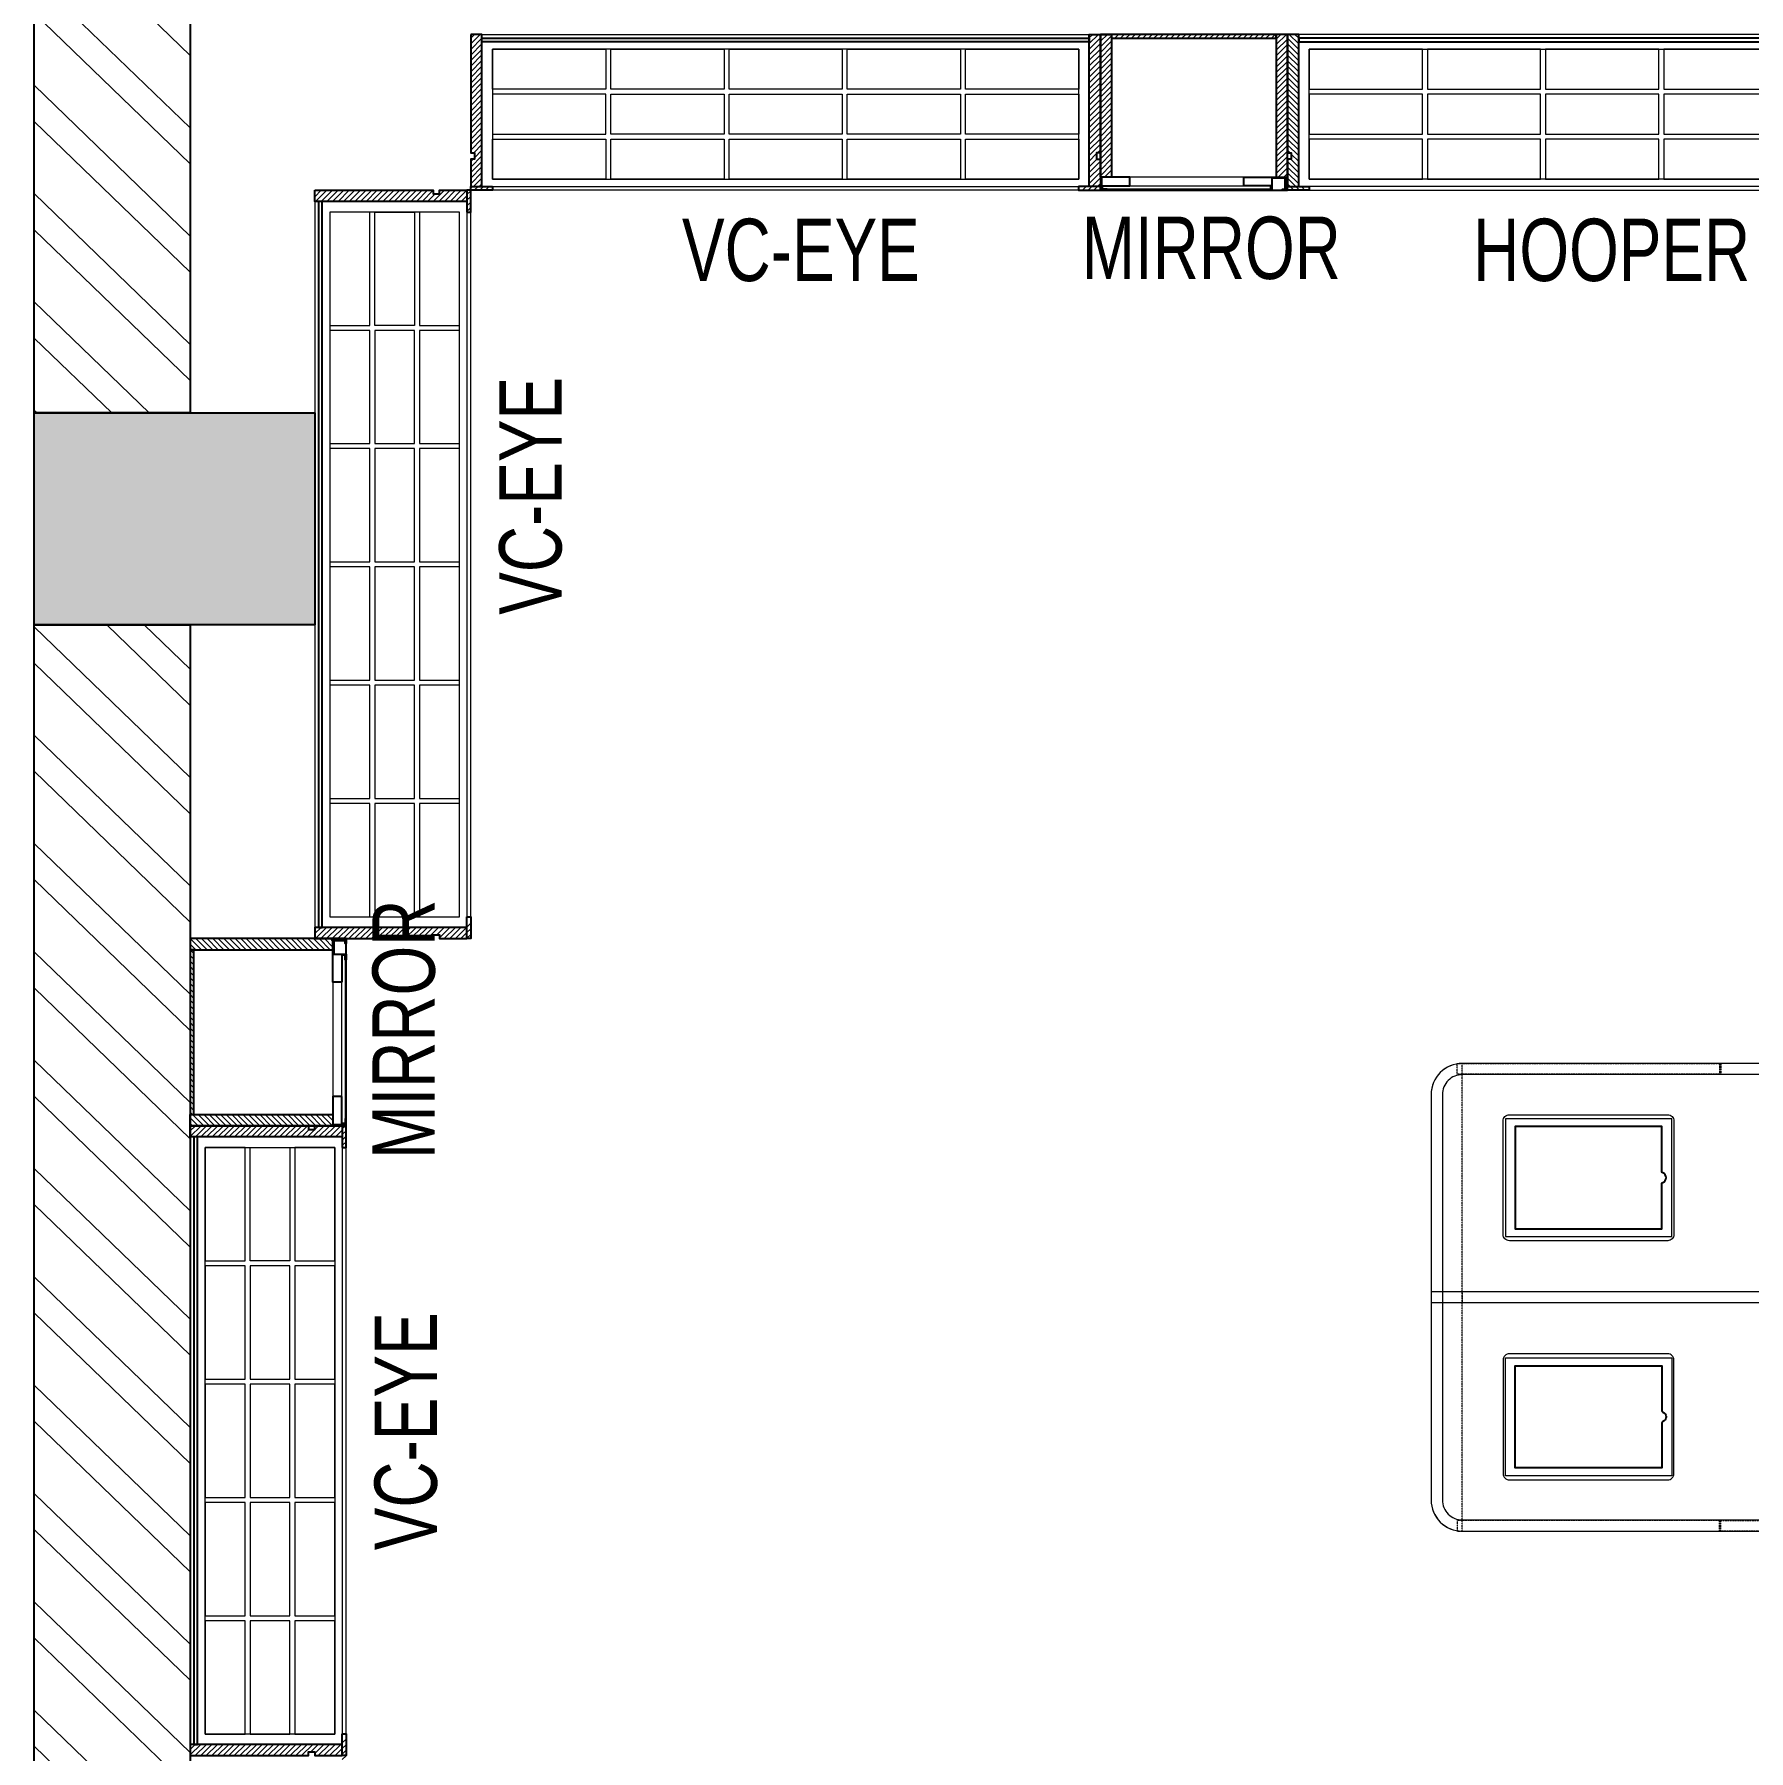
# Model space of a CAD drawing. Header units: feet. Extents: x 10026554 to 10036195, y -6281086 to -6268964.
# Drawn here: x 10026554 to 10029304, y -6274476 to -6271724 of the extents above; entities that cross this region are included whole.
import ezdxf

# ---------------------------------------------------------------- set-up
doc = ezdxf.new("R2010")
doc.units = ezdxf.units.FT
doc.header["$LTSCALE"] = 33
doc.header["$MEASUREMENT"] = 0
doc.linetypes.add('HIDDENX2', pattern=[0.75, 0.5, -0.25])
doc.layers.add('A-WALL', color=1, linetype='Continuous')
doc.layers.add('column', color=10, linetype='Continuous')
for name, color, linetype, lineweight in [('A-WALL HATCH', 251, 'Continuous', 0), ('column hatch', 5, 'Continuous', 0), ('LENS-TEXT', 31, 'Continuous', 5), ('LENS_DIMENSION', 193, 'Continuous', 0), ('LENS_TEXT', 31, 'Continuous', 5), ('LK-FF&E FLOOR', 1, 'Continuous', 9), ('LK-FF&E WALL', 1, 'Continuous', 9), ('LN-ELEVATION-1', 81, 'Continuous', 25), ('LN-ELEVATION-2', 103, 'Continuous', 20), ('LN-ELEVATION-3', 125, 'Continuous', 18), ('LN-ELEVATION-4', 145, 'Continuous', 13), ('LN-HATCH', 251, 'Continuous', 0), ('PLANO-TXT', 252, 'Continuous', 5)]:
    doc.layers.add(name, color=color, linetype=linetype, lineweight=lineweight)
doc.styles.add('LK TXT', font='GILC____.TTF', dxfattribs={"height": 100})
pattern_1 = [(45, (7858558.917, 3503823.203), (-4.4901280605, 4.4901280605), [])]
pattern_2 = [(45, (7858054.0837, 3504049.203), (-4.4901280605, 4.4901280605), [])]

# ---------------------------------------------------------------- blocks, each defined once
blk = doc.blocks.new('A$C87ab3381')
at = {"layer": 'A-WALL HATCH'}
h = blk.add_hatch(dxfattribs=at)
h.set_pattern_fill('ANSI32', color=256, scale=333, angle=0.9716)
h.set_pattern_definition([(45.971575, (-3885225.56, 5461308.43), (-89.7845112, 86.7900177), []), (45.971575, (-3885166.7, 5461309.43), (-89.7845112, 86.7900177), [])])
h.paths.add_polyline_path([(-3950, 0), (-3707, 0), (-3707, 260), (-3950, 260)])
h.paths.add_polyline_path([(-6897, 8175), (-6897, 8425), (-9712, 8425), (-9712, 8175)])
h.paths.add_polyline_path([(-3707, 8175), (-3707, 8425), (-6557, 8425), (-6557, 8175)])
h.paths.add_polyline_path([(-3367, 8425), (-3367, 8175), (-846, 8175), (-846, 8425)])
h.paths.add_polyline_path([(-566, 8425), (-566, 8175), (-260, 8175), (-260, 1040.5), (0, 1040.5), (0, 8425)])
h.paths.add_polyline_path([(-260, 140), (-566, 140), (-566, 0), (0, 0), (0, 440.5), (-260, 440.5)])
h.paths.add_polyline_path([(-3367, 260), (-3367, 0), (-846, 0), (-846, 310), (-966, 310), (-966, 260)])
h.paths.add_polyline_path([(-1631, 2024), (-1010, 2024), (-1010, 2184), (-1791, 2184), (-1791, 260), (-1631, 260)])
h.paths.add_polyline_path([(-9712, 2184), (-9712, 2024), (-3707, 2024), (-3707, 410), (-3547, 410), (-3547, 2184)])
at = {"layer": 'column hatch'}
h = blk.add_hatch(color=251, dxfattribs=at)
h.dxf.hatch_style = 1
h.paths.add_polyline_path([(-9982, -766), (-9712, -766), (-9712, -1216), (-9982, -1216)])
h.paths.add_polyline_path([(-9712, 2184), (-9982, 2184), (-9982, 1724), (-9712, 1724)])
h.paths.add_polyline_path([(-9982, 5725), (-9712, 5725), (-9712, 5025), (-9982, 5025)])
h.paths.add_polyline_path([(-9982, 8425), (-9712, 8425), (-9712, 7975), (-9982, 7975)])
h.paths.add_polyline_path([(-6897, 8425), (-6557, 8425), (-6557, 7935), (-6897, 7935)])
h.paths.add_polyline_path([(-3707, 8425), (-3367, 8425), (-3367, 7975), (-3707, 7975)])
h.paths.add_polyline_path([(-566, 8015), (-846, 8015), (-846, 8425), (-566, 8425)])
h.paths.add_polyline_path([(-846, 4470), (-566, 4470), (-566, 4050), (-846, 4050)])
h.paths.add_polyline_path([(-566, 0), (-846, 0), (-846, 410), (-566, 410)])
h.paths.add_polyline_path([(-3707, 410), (-3367, 410), (-3367, 0), (-3707, 0)])
at = {"layer": 'A-WALL'}
for points in [[(-3707, 8175), (-6557, 8175), (-6557, 8425), (-3707, 8425)], [(-846, 8175), (-3367, 8175), (-3367, 8425), (-846, 8425)]]:
    blk.add_lwpolyline(points, close=True, dxfattribs=at)
at = {"layer": 'column'}
blk.add_lwpolyline([(-3707, 8425), (-3367, 8425), (-3367, 7975), (-3707, 7975)], close=True, dxfattribs=at)
blk = doc.blocks.new('VC HD 1010')
at = {"layer": 'LN-HATCH', "ltscale": 0.5}
h = blk.add_hatch(dxfattribs=at)
h.set_pattern_fill('ANSI31', color=256, scale=2)
h.set_pattern_definition([(45, (3761554.586, 1795022.936), (-4.490128061, 4.490128061), [])])
h.paths.add_polyline_path([(-505.2, 24), (-505.2, -166), (-499.2, -166), (-499.2, -176), (-505.2, -176), (-505.2, -220), (-487.2, -220), (-487.2, 24)])
h = blk.add_hatch(dxfattribs=at)
h.set_pattern_fill('ANSI31', color=256, scale=2)
h.set_pattern_definition(pattern_1)
h.paths.add_polyline_path([(504.8, 24), (504.8, -166), (498.8, -166), (498.8, -176), (504.8, -176), (504.8, -220), (486.8, -220), (486.8, 24)])
h = blk.add_hatch(dxfattribs=at)
h.set_pattern_fill('ANSI31', color=256, scale=2)
h.set_pattern_definition([(45, (7858741.917, 3503823.203), (-4.4901280605, 4.4901280605), [])])
h.paths.add_polyline_path([(-470.2, -220), (-470.2, -226), (-505.2, -226), (-505.2, -220)])
h = blk.add_hatch(dxfattribs=at)
h.set_pattern_fill('ANSI31', color=256, scale=2)
h.set_pattern_definition(pattern_1)
h.paths.add_polyline_path([(476.8, -220), (476.8, -226), (511.8, -226), (511.8, -220)])
at = {"layer": 'LN-ELEVATION-1', "ltscale": 0.5}
for points in [[(-505.2, 24), (-505.2, -166), (-499.2, -166), (-499.2, -176), (-505.2, -176), (-505.2, -220), (-487.2, -220), (-487.2, 24)], [(486.8, 12), (-487.2, 12), (-487.2, 18), (486.8, 18)], [(504.8, 24), (504.8, -166), (498.8, -166), (498.8, -176), (504.8, -176), (504.8, -220), (486.8, -220), (486.8, 24)], [(-470.2, -220), (-470.2, -226), (-505.2, -226), (-505.2, -220)], [(469.8, -220), (469.8, -226), (504.8, -226), (504.8, -220)]]:
    blk.add_lwpolyline(points, close=True, dxfattribs=at)
at = {"layer": 'LN-ELEVATION-2', "ltscale": 0.5}
blk.add_lwpolyline([(470.2, 0), (-470.2, 0), (-470.2, -208), (470.2, -208)], close=True, dxfattribs=at)
at = {"layer": 'LN-ELEVATION-3', "ltscale": 0.5}
for p, q in [((-487.2, 24), (486.8, 24)), ((-470.2, -220), (469.8, -220)), ((469.8, -226), (-470.2, -226))]:
    blk.add_line(p, q, dxfattribs=at)
for points in [[(-470.2, 0), (-288.5, 0), (-288.5, -64), (-470.2, -64)], [(-280.5, 0), (-98.8, 0), (-98.8, -64), (-280.5, -64)], [(-90.8, 0), (90.8, 0), (90.8, -64), (-90.8, -64)], [(98.8, 0), (280.5, 0), (280.5, -64), (98.8, -64)], [(288.5, 0), (470.2, 0), (470.2, -64), (288.5, -64)], [(-470.2, -136), (-288.5, -136), (-288.5, -72), (-470.2, -72)], [(-280.5, -72), (-98.8, -72), (-98.8, -136), (-280.5, -136)], [(-90.8, -72), (90.8, -72), (90.8, -136), (-90.8, -136)], [(98.8, -72), (280.5, -72), (280.5, -136), (98.8, -136)], [(288.5, -72), (470.2, -72), (470.2, -136), (288.5, -136)], [(-470.2, -144), (-288.5, -144), (-288.5, -208), (-470.2, -208)], [(-280.5, -144), (-98.8, -144), (-98.8, -208), (-280.5, -208)], [(-90.8, -144), (90.8, -144), (90.8, -208), (-90.8, -208)], [(98.8, -144), (280.5, -144), (280.5, -208), (98.8, -208)], [(288.5, -144), (470.2, -144), (470.2, -208), (288.5, -208)]]:
    blk.add_lwpolyline(points, close=True, dxfattribs=at)
blk = doc.blocks.new('MIRROR')
at = {"layer": 'LN-HATCH', "ltscale": 0.5}
h = blk.add_hatch(dxfattribs=at)
h.set_pattern_fill('ANSI31', color=256, scale=2)
h.set_pattern_definition([(45, (4060433.7416, 1708720.787), (-4.4901280605, 4.4901280605), [])])
h.paths.add_polyline_path([(212.9, 101.3), (230.9, 101.3), (230.9, -127.7), (212.9, -127.7)])
h.paths.add_polyline_path([(230.9, 95.3), (494.9, 95.3), (494.9, 101.3), (230.9, 101.3)])
h.paths.add_polyline_path([(512.9, 101.3), (494.9, 101.3), (494.9, -127.7), (512.9, -127.7)])
at = {"layer": 'Defpoints'}
blk.add_lwpolyline([(512.9, 101.3), (212.9, 101.3), (212.9, -148.7), (512.9, -148.7)], close=True, dxfattribs=at)
at = {"layer": 'LN-ELEVATION-1'}
for points in [[(212.9, 101.3), (230.9, 101.3), (230.9, -127.7), (212.9, -127.7)], [(230.9, 95.3), (494.9, 95.3), (494.9, 101.3), (230.9, 101.3)], [(512.9, 101.3), (494.9, 101.3), (494.9, -127.7), (512.9, -127.7)], [(259.9, -141.7), (259.9, -127.7), (214.9, -127.7), (214.9, -148.7), (223.9, -148.7), (223.9, -147.2), (216.4, -147.2), (216.4, -141.7)], [(442.9, -141.7), (442.9, -127.7), (487.9, -127.7), (487.9, -148.7), (478.9, -148.7), (478.9, -147.2), (486.4, -147.2), (486.4, -141.7)], [(504.9, -148.7), (504.9, -147.2), (509.4, -147.2), (509.4, -129.2), (487.9, -129.2), (487.9, -127.7), (510.9, -127.7), (510.9, -148.7)]]:
    blk.add_lwpolyline(points, close=True, dxfattribs=at)
at = {"layer": 'LN-ELEVATION-2'}
blk.add_lwpolyline([(259.9, -141.7), (442.9, -141.7), (442.9, -127.7), (259.9, -127.7)], close=True, dxfattribs=at)
at = {"layer": 'LN-ELEVATION-2', "color": 4, "lineweight": 0}
blk.add_lwpolyline([(216.4, -141.7), (486.4, -141.7), (486.4, -147.2), (216.4, -147.2)], close=True, dxfattribs=at)
at = {"layer": 'LN-ELEVATION-4', "ltscale": 0.5}
blk.add_line((478.9, -148.7), (223.9, -148.7), dxfattribs=at)
blk = doc.blocks.new('I-PAD Frame')
at = {"color": 3, "linetype": 'Continuous'}
blk.add_lwpolyline([(357868.7, -232321.1), (358122.7, -232321.1, 0.414214), (358132.7, -232311.1), (358132.7, -232129.1, 0.414214), (358122.7, -232119.1), (357868.7, -232119.1, 0.414214), (357858.7, -232129.1), (357858.7, -232311.1, 0.414214)], format="xyb", close=True, dxfattribs=at)
at = {"color": 3, "linetype": 'Continuous', "lineweight": 25}
blk.add_lwpolyline([(358113.2, -232229.7), (358113.2, -232302.1), (357878.2, -232302.1), (357878.2, -232138.1), (358113.2, -232138.1), (358113.2, -232210.6, 0.327538), (358114.6, -232212.5, -0.733799), (358114.6, -232227.8, 0.327538)], format="xyb", close=True, dxfattribs=at)
blk = doc.blocks.new('Billing Counter 1800')
at = {"color": 5, "linetype": 'HIDDENX2', "ltscale": 0.025}
for p, q in [((-850, -375), (-850, 375)), ((850, -375), (850, 375))]:
    blk.add_line(p, q, dxfattribs=at)
at = {"color": 0, "linetype": 'Continuous'}
for p, q in [((850, 375), (-850, 375)), ((900, -325), (900, 325)), ((-850, -375), (850, -375))]:
    blk.add_line(p, q, dxfattribs=at)
at = {"color": 2, "linetype": 'Continuous'}
blk.add_line((849, -375), (850, -375), dxfattribs=at)
at = {"color": 2, "linetype": 'HIDDENX2', "ltscale": 0.025}
for points in [[(-858, 375), (-437.4, 375), (-437.4, 358), (-858, 358)], [(435.3, 375), (-435.3, 375), (-435.3, 358), (435.3, 358)], [(437.3, 375), (857.9, 375), (857.9, 358), (437.3, 358)], [(-858, -375), (-437.4, -375), (-437.4, -358), (-858, -358)], [(435.3, -375), (-435.3, -375), (-435.3, -358), (435.3, -358)], [(437.3, -375), (857.9, -375), (857.9, -358), (437.3, -358)]]:
    blk.add_lwpolyline(points, close=True, dxfattribs=at)
at = {"color": 5, "linetype": 'Continuous'}
for points in [[(-780.9, 97.3), (-513.9, 97.3), (-513.9, 286.2), (-780.9, 286.2)], [(780.9, 97.3), (513.9, 97.3), (513.9, 286.2), (780.9, 286.2)], [(-780.9, -97.3), (-513.9, -97.3), (-513.9, -286.2), (-780.9, -286.2)], [(780.9, -97.3), (513.9, -97.3), (513.9, -286.2), (780.9, -286.2)]]:
    blk.add_lwpolyline(points, close=True, dxfattribs=at)
at = {"color": 5, "linetype": 'HIDDENX2', "ltscale": 0.025}
blk.add_lwpolyline([(850, 8.5), (-850, 8.5), (-850, -8.5), (850, -8.5)], close=True, dxfattribs=at)
at = {"color": 0, "linetype": 'Continuous'}
for centre, start, end in [((-850, 325), 90, 180), ((850, 325), 0, 90), ((850, -325), 270, 0)]:
    blk.add_arc(centre, 50, start, end, dxfattribs=at)
at = {"layer": 'LN-ELEVATION-2'}
blk.add_line((-900, 325), (-900, -325), dxfattribs=at)
for points in [[(850, 375), (-850, 375, 0.414214), (-900, 325), (-900, -325, 0.414214), (-850, -375), (850, -375, 0.414214), (900, -325), (900, 325, 0.414214)], [(850, 357), (-850, 357, 0.414214), (-882, 325), (-882, -325, 0.414214), (-850, -357), (850, -357, 0.414214), (882, -325), (882, 325, 0.414214)]]:
    blk.add_lwpolyline(points, format="xyb", close=True, dxfattribs=at)
blk.add_lwpolyline([(-900, -8.5), (900, -8.5), (900, 8.5), (-900, 8.5)], close=True, dxfattribs=at)
blk.add_arc((-850, -325), 50, 180, 270, dxfattribs=at)
at = {"color": 2, "linetype": 'Continuous', "xscale": -1, "rotation": 180}
blk.add_blockref('I-PAD Frame', (-358643.2, -232028.4), dxfattribs=at)
at = {"color": 2, "linetype": 'Continuous', "rotation": 180}
blk.add_blockref('I-PAD Frame', (358643.2, -232028.4), dxfattribs=at)
at = {"color": 2, "linetype": 'Continuous'}
blk.add_blockref('I-PAD Frame', (-358643.2, 232028.4), dxfattribs=at)
at = {"color": 2, "linetype": 'Continuous', "xscale": -1}
blk.add_blockref('I-PAD Frame', (358643.2, 232028.4), dxfattribs=at)
at = {"layer": 'LENS-TEXT', "color": 0, "linetype": 'Continuous', "ltscale": 3, "insert": (-7.9, -8.9), "char_height": 100, "attachment_point": 5, "style": 'LK TXT'}
blk.add_mtext_dynamic_manual_height_columns('BILLING COUNTER', width=353.056, gutter_width=0.5, heights=[0], dxfattribs=at)
blk = doc.blocks.new('VC HD 1200')
at = {"layer": 'LN-HATCH', "ltscale": 0.5}
h = blk.add_hatch(dxfattribs=at)
h.set_pattern_fill('ANSI31', color=256, scale=2)
h.set_pattern_definition([(45, (3760859.753, 1795248.936), (-4.490128061, 4.490128061), [])])
h.paths.add_polyline_path([(-1200, 250), (-1200, 60), (-1194, 60), (-1194, 50), (-1200, 50), (-1200, 6), (-1182, 6), (-1182, 250)])
h = blk.add_hatch(dxfattribs=at)
h.set_pattern_fill('ANSI31', color=256, scale=2)
h.set_pattern_definition(pattern_2)
h.paths.add_polyline_path([(0, 250), (0, 60), (-6, 60), (-6, 50), (0, 50), (0, 6), (-18, 6), (-18, 250)])
h = blk.add_hatch(dxfattribs=at)
h.set_pattern_fill('ANSI31', color=256, scale=2)
h.set_pattern_definition([(45, (7858047.0837, 3504049.203), (-4.4901280605, 4.4901280605), [])])
h.paths.add_polyline_path([(-1165, 6), (-1165, 0), (-1200, 0), (-1200, 6)])
h = blk.add_hatch(dxfattribs=at)
h.set_pattern_fill('ANSI31', color=256, scale=2)
h.set_pattern_definition(pattern_2)
h.paths.add_polyline_path([(-28, 6), (-28, 0), (0, 0), (0, 6)])
at = {"layer": 'LN-ELEVATION-1', "ltscale": 0.5}
for points in [[(-1200, 250), (-1200, 60), (-1194, 60), (-1194, 50), (-1200, 50), (-1200, 6), (-1182, 6), (-1182, 250)], [(0, 250), (0, 60), (-6, 60), (-6, 50), (0, 50), (0, 6), (-18, 6), (-18, 250)], [(-18, 238), (-1182, 238), (-1182, 244), (-18, 244)], [(-1165, 6), (-1165, 0), (-1200, 0), (-1200, 6)], [(-35, 6), (-35, 0), (0, 0), (0, 6)]]:
    blk.add_lwpolyline(points, close=True, dxfattribs=at)
at = {"layer": 'LN-ELEVATION-3', "ltscale": 0.5}
for p, q in [((-1182, 250), (-18, 250)), ((-1165, 6), (-35, 6)), ((-35, 0), (-1165, 0))]:
    blk.add_line(p, q, dxfattribs=at)
for points in [[(-1165, 226), (-35, 226), (-35, 18), (-1165, 18)], [(-1165, 226), (-983.3, 226), (-983.3, 162), (-1165, 162)], [(-975.3, 226), (-793.7, 226), (-793.7, 162), (-975.3, 162)], [(-785.7, 226), (-604, 226), (-604, 162), (-785.7, 162)], [(-596, 226), (-414.3, 226), (-414.3, 162), (-596, 162)], [(-406.3, 226), (-224.7, 226), (-224.7, 162), (-406.3, 162)], [(-216.7, 226), (-35, 226), (-35, 162), (-216.7, 162)], [(-1165, 90), (-983.3, 90), (-983.3, 154), (-1165, 154)], [(-975.3, 154), (-793.7, 154), (-793.7, 90), (-975.3, 90)], [(-785.7, 154), (-604, 154), (-604, 90), (-785.7, 90)], [(-596, 154), (-414.3, 154), (-414.3, 90), (-596, 90)], [(-406.3, 154), (-224.7, 154), (-224.7, 90), (-406.3, 90)], [(-216.7, 154), (-35, 154), (-35, 90), (-216.7, 90)], [(-1165, 82), (-983.3, 82), (-983.3, 18), (-1165, 18)], [(-975.3, 82), (-793.7, 82), (-793.7, 18), (-975.3, 18)], [(-785.7, 82), (-604, 82), (-604, 18), (-785.7, 18)], [(-596, 82), (-414.3, 82), (-414.3, 18), (-596, 18)], [(-406.3, 82), (-224.7, 82), (-224.7, 18), (-406.3, 18)], [(-216.7, 82), (-35, 82), (-35, 18), (-216.7, 18)]]:
    blk.add_lwpolyline(points, close=True, dxfattribs=at)

msp = doc.modelspace()

# ---------------------------------------------------------------- block references
at = {"layer": 'LENS_DIMENSION', "rotation": 90}
msp.add_blockref('A$C87ab3381', (10034978.9, -6268964.4), dxfattribs=at)
at = {"layer": 'LK-FF&E FLOOR'}
msp.add_blockref('Billing Counter 1800', (10029694.4, -6273749.4), dxfattribs=at)
at = {"layer": 'LK-FF&E WALL'}
for name, p in [('VC HD 1010', (10027759.1, -6271748.4)), ('MIRROR', (10028051, -6271825.7))]:
    msp.add_blockref(name, p, dxfattribs=at)
at = {"layer": 'LK-FF&E WALL', "xscale": -1}
msp.add_blockref('VC HD 1010', (10029068.8, -6271748.4), dxfattribs=at)
at = {"layer": 'LK-FF&E WALL', "xscale": -1, "rotation": 90}
for name, p in [('VC HD 1200', (10027253.9, -6273174.4)), ('VC HD 1010', (10026827.9, -6273979.5))]:
    msp.add_blockref(name, p, dxfattribs=at)
at = {"layer": 'LK-FF&E WALL', "rotation": 90}
msp.add_blockref('MIRROR', (10026905.3, -6273687.3), dxfattribs=at)

# ---------------------------------------------------------------- texts
at = {"layer": 'LENS_TEXT', "linetype": 'Continuous', "ltscale": 3, "insert": (10028441.7, -6272067.4, -23744), "char_height": 100, "width": 324.474, "attachment_point": 5, "style": 'LK TXT'}
msp.add_mtext('{\\C7;MIRROR}', dxfattribs=at)
at = {"layer": 'LENS_TEXT', "linetype": 'Continuous', "ltscale": 3, "insert": (10027147, -6273319.6, -23744), "char_height": 100, "width": 324.474, "attachment_point": 5, "rotation": 90, "style": 'LK TXT'}
msp.add_mtext('{\\C7;MIRROR}', dxfattribs=at)
at = {"layer": 'PLANO-TXT', "linetype": 'Continuous', "ltscale": 3, "char_height": 100, "width": 149.547, "attachment_point": 5, "style": 'LK TXT'}
for s, insert in [('VC-EYE', (10027783.5, -6272070.7, -23744)), ('HOOPER', (10029084, -6272070.7, -23744))]:
    msp.add_mtext(s, dxfattribs=dict(at, insert=insert))
at = {"layer": 'PLANO-TXT', "linetype": 'Continuous', "ltscale": 3, "char_height": 100, "width": 149.547, "attachment_point": 5, "rotation": 90, "style": 'LK TXT'}
for insert in [(10027350.3, -6272464.3, -23744), (10027150.3, -6273964.3, -23744)]:
    msp.add_mtext('VC-EYE', dxfattribs=dict(at, insert=insert))

doc.saveas('drawing.dxf')
